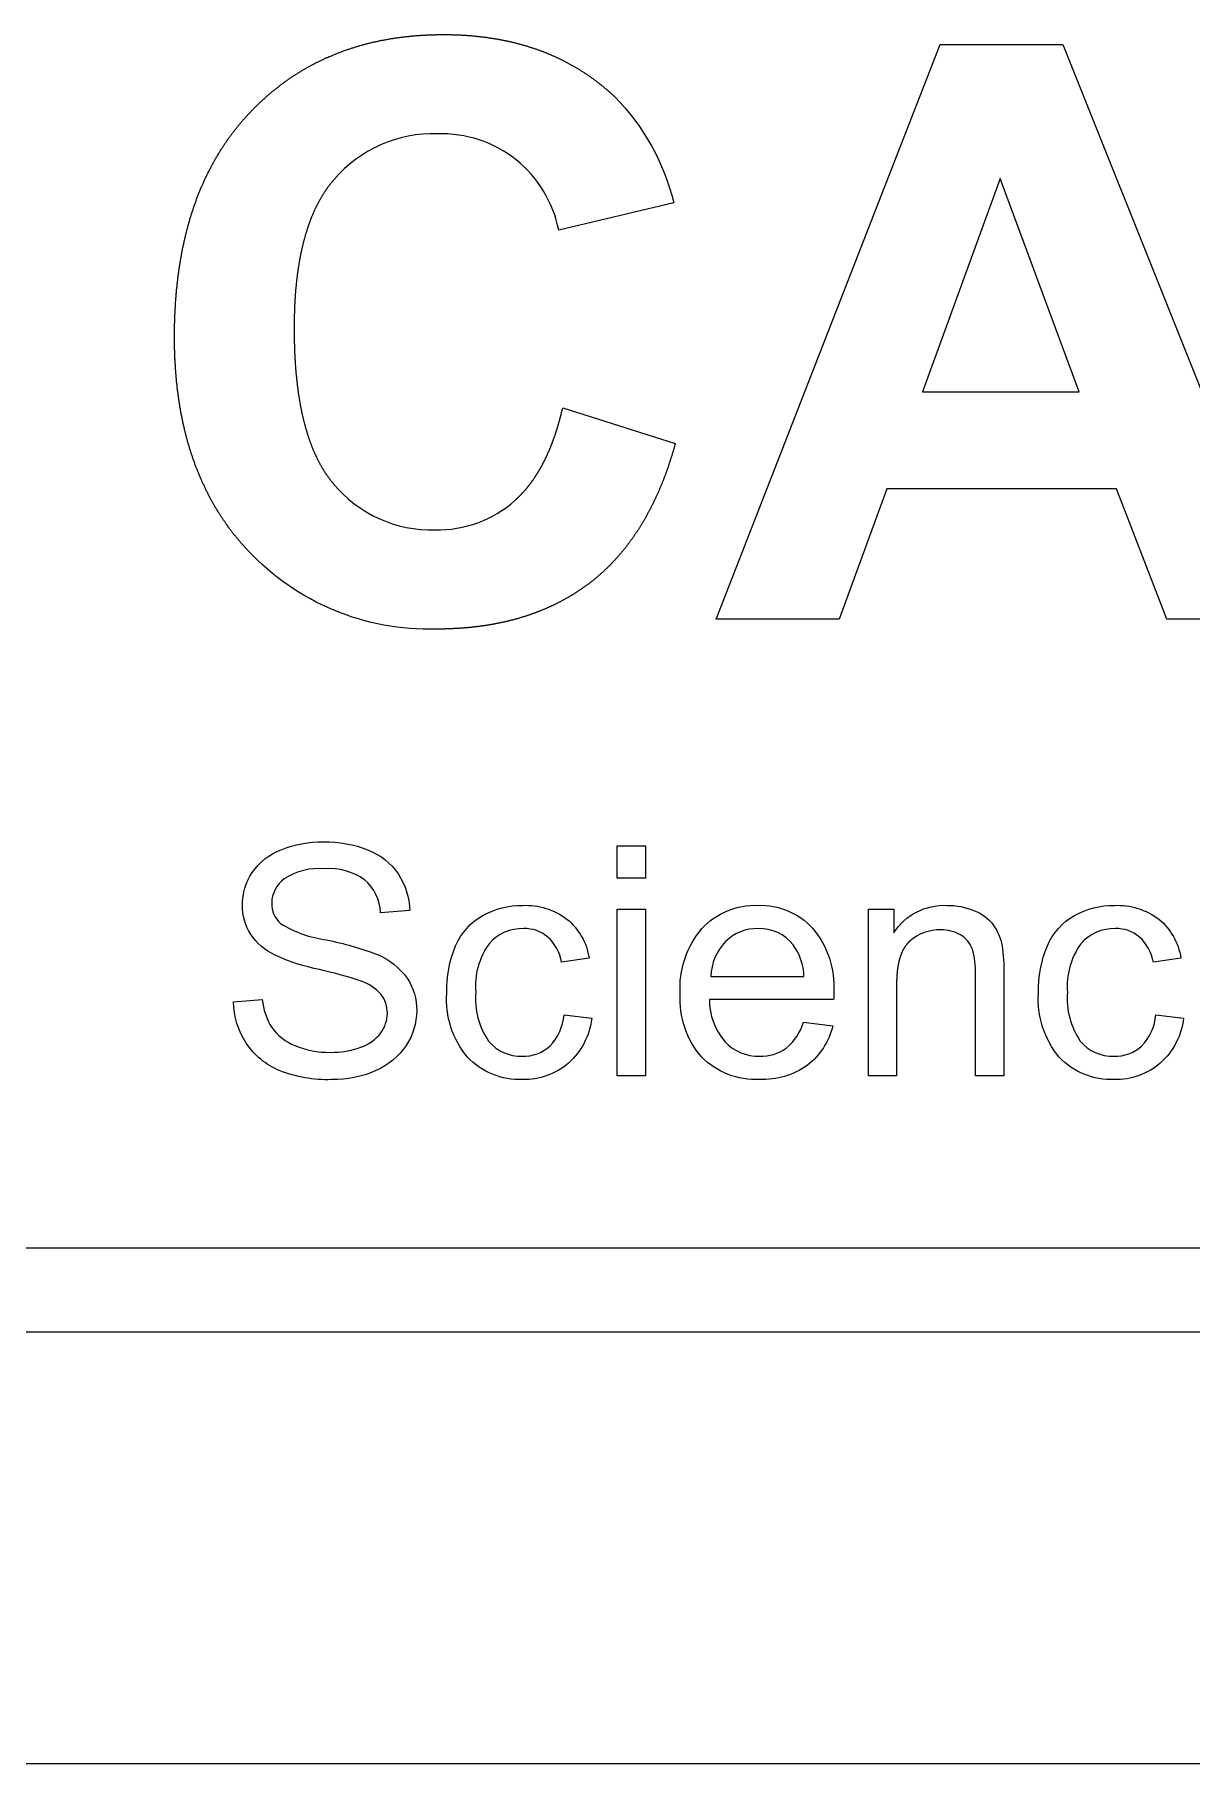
# Model space of a CAD drawing. Header units: millimetres. Extents: x -150 to 150, y -108 to 108.
# Drawn here: x 72.38 to 92.51, y -107.5 to -77.43 of the extents above; entities that cross this region are included whole.
import ezdxf

# ---------------------------------------------------------------- set-up
doc = ezdxf.new("R2010")
doc.units = ezdxf.units.MM
doc.layers.get('0').update_dxf_attribs({"lineweight": 25, "true_color": 0xffffff})

msp = doc.modelspace()

# ---------------------------------------------------------------- linework, layer by layer
for p, q in [((133.536, -98.536), (-133.536, -98.536)), ((135, -100), (-135, -100)), ((-145, -107.5), (145, -107.5))]:
    msp.add_line(p, q)
at = {"flags": 128}
for points in [[(81.569, -83.921), (83.527, -84.542), (83.524, -84.554), (83.52, -84.567), (83.516, -84.58), (83.513, -84.593), (83.509, -84.605), (83.506, -84.618), (83.502, -84.631), (83.498, -84.643), (83.495, -84.656), (83.491, -84.668), (83.487, -84.681), (83.484, -84.693), (83.48, -84.706), (83.476, -84.718), (83.472, -84.731), (83.468, -84.743), (83.465, -84.755), (83.461, -84.768), (83.457, -84.78), (83.453, -84.792), (83.449, -84.805), (83.445, -84.817), (83.441, -84.829), (83.437, -84.841), (83.433, -84.853), (83.429, -84.866), (83.425, -84.878), (83.421, -84.89), (83.417, -84.902), (83.413, -84.914), (83.409, -84.926), (83.405, -84.938), (83.401, -84.95), (83.397, -84.962), (83.393, -84.974), (83.389, -84.985), (83.384, -84.997), (83.38, -85.009), (83.376, -85.021), (83.372, -85.033), (83.368, -85.044), (83.363, -85.056), (83.359, -85.068), (83.355, -85.08), (83.35, -85.091), (83.346, -85.103), (83.342, -85.114), (83.337, -85.126), (83.333, -85.138), (83.328, -85.149), (83.324, -85.161), (83.32, -85.172), (83.315, -85.183), (83.311, -85.195), (83.306, -85.206), (83.302, -85.218), (83.297, -85.229), (83.292, -85.24), (83.288, -85.252), (83.283, -85.263), (83.279, -85.274), (83.274, -85.285), (83.269, -85.296), (83.265, -85.308), (83.26, -85.319), (83.255, -85.33), (83.251, -85.341), (83.246, -85.352), (83.241, -85.363), (83.236, -85.374), (83.231, -85.385), (83.227, -85.396), (83.222, -85.407), (83.217, -85.418), (83.212, -85.429), (83.207, -85.439), (83.202, -85.45), (83.197, -85.461), (83.192, -85.472), (83.187, -85.483), (83.182, -85.493), (83.177, -85.504), (83.172, -85.515), (83.167, -85.525), (83.162, -85.536), (83.157, -85.547), (83.152, -85.557), (83.147, -85.568), (83.142, -85.578), (83.137, -85.589), (83.132, -85.599), (83.126, -85.61), (83.121, -85.62), (83.116, -85.63), (83.111, -85.641), (83.106, -85.651), (83.1, -85.661), (83.095, -85.672), (83.09, -85.682), (83.084, -85.692), (83.079, -85.702), (83.074, -85.713), (83.068, -85.723), (83.063, -85.733), (83.057, -85.743), (83.052, -85.753), (83.046, -85.763), (83.041, -85.773), (83.036, -85.783), (83.03, -85.793), (83.024, -85.803), (83.019, -85.813), (83.013, -85.823), (83.008, -85.833), (83.002, -85.843), (82.997, -85.852), (82.991, -85.862), (82.985, -85.872), (82.98, -85.882), (82.974, -85.891), (82.968, -85.901), (82.962, -85.911), (82.957, -85.92), (82.951, -85.93), (82.945, -85.94), (82.939, -85.949), (82.934, -85.959), (82.928, -85.968), (82.922, -85.978), (82.916, -85.987), (82.91, -85.997), (82.904, -86.006), (82.898, -86.015), (82.892, -86.025), (82.886, -86.034), (82.88, -86.043), (82.874, -86.053), (82.868, -86.062), (82.862, -86.071), (82.856, -86.08), (82.85, -86.089), (82.844, -86.099), (82.838, -86.108), (82.832, -86.117), (82.826, -86.126), (82.819, -86.135), (82.813, -86.144), (82.807, -86.153), (82.801, -86.162), (82.795, -86.171), (82.788, -86.18), (82.782, -86.189), (82.776, -86.198), (82.769, -86.206), (82.763, -86.215), (82.757, -86.224), (82.75, -86.233), (82.744, -86.242), (82.738, -86.25), (82.731, -86.259), (82.725, -86.268), (82.718, -86.276), (82.712, -86.285), (82.705, -86.293), (82.699, -86.302), (82.692, -86.311), (82.686, -86.319), (82.679, -86.328), (82.673, -86.336), (82.666, -86.344), (82.659, -86.353), (82.653, -86.361), (82.646, -86.37), (82.639, -86.378), (82.633, -86.386), (82.626, -86.395), (82.619, -86.403), (82.612, -86.411), (82.606, -86.419), (82.599, -86.427), (82.592, -86.436), (82.585, -86.444), (82.578, -86.452), (82.572, -86.46), (82.565, -86.468), (82.558, -86.476), (82.551, -86.484), (82.544, -86.492), (82.537, -86.5), (82.53, -86.508), (82.523, -86.516), (82.516, -86.523), (82.509, -86.531), (82.502, -86.539), (82.495, -86.547), (82.488, -86.555), (82.481, -86.562), (82.474, -86.57), (82.467, -86.578), (82.459, -86.585), (82.452, -86.593), (82.445, -86.601), (82.438, -86.608), (82.431, -86.616), (82.423, -86.623), (82.416, -86.631), (82.409, -86.638), (82.401, -86.646), (82.394, -86.653), (82.387, -86.661), (82.379, -86.668), (82.372, -86.675), (82.365, -86.683), (82.357, -86.69), (82.35, -86.697), (82.342, -86.705), (82.335, -86.712), (82.328, -86.719), (82.32, -86.726), (82.313, -86.733), (82.305, -86.74), (82.297, -86.748), (82.29, -86.755), (82.282, -86.762), (82.275, -86.769), (82.267, -86.776), (82.259, -86.783), (82.252, -86.79), (82.244, -86.796), (82.236, -86.803), (82.229, -86.81), (82.221, -86.817), (82.213, -86.824), (82.205, -86.831), (82.198, -86.837), (82.19, -86.844), (82.182, -86.851), (82.174, -86.858), (82.166, -86.864), (82.158, -86.871), (82.15, -86.877), (82.143, -86.884), (82.135, -86.891), (82.127, -86.897), (82.119, -86.904), (82.111, -86.91), (82.103, -86.917), (82.095, -86.923), (82.087, -86.929), (82.079, -86.936), (82.071, -86.942), (82.062, -86.948), (82.054, -86.955), (82.046, -86.961), (82.038, -86.967), (82.03, -86.973), (82.022, -86.98), (82.013, -86.986), (82.005, -86.992), (81.997, -86.998), (81.989, -87.004), (81.98, -87.01), (81.972, -87.016), (81.964, -87.022), (81.956, -87.028), (81.947, -87.034), (81.939, -87.04), (81.93, -87.046), (81.922, -87.052), (81.914, -87.058), (81.905, -87.064), (81.897, -87.07), (81.888, -87.076), (81.88, -87.081), (81.871, -87.087), (81.863, -87.093), (81.854, -87.098), (81.846, -87.104), (81.837, -87.11), (81.829, -87.115), (81.82, -87.121), (81.811, -87.127), (81.803, -87.132), (81.794, -87.138), (81.785, -87.143), (81.777, -87.149), (81.768, -87.154), (81.759, -87.16), (81.751, -87.165), (81.742, -87.171), (81.733, -87.176), (81.724, -87.181), (81.715, -87.187), (81.707, -87.192), (81.698, -87.197), (81.689, -87.202), (81.68, -87.208), (81.671, -87.213), (81.662, -87.218), (81.653, -87.223), (81.644, -87.228), (81.635, -87.233), (81.626, -87.238), (81.617, -87.244), (81.608, -87.249), (81.599, -87.254), (81.59, -87.259), (81.581, -87.264), (81.572, -87.268), (81.563, -87.273), (81.554, -87.278), (81.545, -87.283), (81.536, -87.288), (81.526, -87.293), (81.517, -87.298), (81.508, -87.302), (81.499, -87.307), (81.49, -87.312), (81.48, -87.316), (81.471, -87.321), (81.462, -87.326), (81.453, -87.33), (81.443, -87.335), (81.434, -87.34), (81.425, -87.344), (81.415, -87.349), (81.406, -87.353), (81.396, -87.358), (81.387, -87.362), (81.377, -87.366), (81.368, -87.371), (81.359, -87.375), (81.349, -87.38), (81.34, -87.384), (81.33, -87.388), (81.32, -87.393), (81.311, -87.397), (81.301, -87.401), (81.292, -87.405), (81.282, -87.409), (81.272, -87.414), (81.263, -87.418), (81.253, -87.422), (81.243, -87.426), (81.234, -87.43), (81.224, -87.434), (81.214, -87.438), (81.205, -87.442), (81.195, -87.446), (81.185, -87.45), (81.175, -87.454), (81.165, -87.458), (81.156, -87.462), (81.146, -87.465), (81.136, -87.469), (81.126, -87.473), (81.116, -87.477), (81.106, -87.481), (81.096, -87.484), (81.086, -87.488), (81.076, -87.492), (81.066, -87.495), (81.056, -87.499), (81.046, -87.503), (81.036, -87.506), (81.026, -87.51), (81.016, -87.513), (81.006, -87.517), (80.996, -87.52), (80.986, -87.524), (80.976, -87.527), (80.965, -87.53), (80.955, -87.534), (80.945, -87.537), (80.935, -87.541), (80.925, -87.544), (80.914, -87.547), (80.904, -87.55), (80.894, -87.554), (80.883, -87.557), (80.873, -87.56), (80.863, -87.563), (80.852, -87.566), (80.842, -87.569), (80.832, -87.573), (80.821, -87.576), (80.811, -87.579), (80.8, -87.582), (80.79, -87.585), (80.779, -87.588), (80.769, -87.591), (80.758, -87.594), (80.748, -87.596), (80.737, -87.599), (80.727, -87.602), (80.716, -87.605), (80.706, -87.608), (80.695, -87.611), (80.684, -87.613), (80.674, -87.616), (80.663, -87.619), (80.652, -87.621), (80.642, -87.624), (80.631, -87.627), (80.62, -87.629), (80.61, -87.632), (80.599, -87.634), (80.588, -87.637), (80.577, -87.64), (80.566, -87.642), (80.556, -87.644), (80.545, -87.647), (80.534, -87.649), (80.523, -87.652), (80.512, -87.654), (80.501, -87.656), (80.49, -87.659), (80.479, -87.661), (80.468, -87.663), (80.457, -87.666), (80.446, -87.668), (80.435, -87.67), (80.424, -87.672), (80.413, -87.674), (80.402, -87.676), (80.391, -87.678), (80.38, -87.681), (80.369, -87.683), (80.358, -87.685), (80.346, -87.687), (80.335, -87.689), (80.324, -87.691), (80.313, -87.692), (80.302, -87.694), (80.29, -87.696), (80.279, -87.698), (80.268, -87.7), (80.257, -87.702), (80.245, -87.704), (80.234, -87.705), (80.223, -87.707), (80.211, -87.709), (80.2, -87.71), (80.188, -87.712), (80.177, -87.714), (80.166, -87.715), (80.154, -87.717), (80.143, -87.718), (80.131, -87.72), (80.12, -87.722), (80.108, -87.723), (80.097, -87.724), (80.085, -87.726), (80.074, -87.727), (80.062, -87.729), (80.05, -87.73), (80.039, -87.731), (80.027, -87.733), (80.015, -87.734), (80.004, -87.735), (79.992, -87.737), (79.98, -87.738), (79.969, -87.739), (79.957, -87.74), (79.945, -87.741), (79.933, -87.742), (79.922, -87.744), (79.91, -87.745), (79.898, -87.746), (79.886, -87.747), (79.874, -87.748), (79.862, -87.749), (79.85, -87.75), (79.838, -87.751), (79.827, -87.752), (79.815, -87.752), (79.803, -87.753), (79.791, -87.754), (79.779, -87.755), (79.767, -87.756), (79.755, -87.756), (79.743, -87.757), (79.73, -87.758), (79.718, -87.759), (79.706, -87.759), (79.694, -87.76), (79.682, -87.761), (79.67, -87.761), (79.658, -87.762), (79.645, -87.762), (79.633, -87.763), (79.621, -87.763), (79.609, -87.764), (79.597, -87.764), (79.584, -87.765), (79.572, -87.765), (79.56, -87.765), (79.547, -87.766), (79.535, -87.766), (79.523, -87.766), (79.51, -87.767), (79.498, -87.767), (79.485, -87.767), (79.473, -87.767), (79.461, -87.768), (79.448, -87.768), (79.436, -87.768), (79.423, -87.768), (79.411, -87.768), (79.398, -87.768), (79.386, -87.768), (79.373, -87.768, -0.215668), (76.099, -86.407), (76.089, -86.397), (76.079, -86.386), (76.069, -86.375), (76.059, -86.365), (76.049, -86.354), (76.039, -86.343), (76.03, -86.332), (76.02, -86.321), (76.01, -86.31), (76, -86.299), (75.991, -86.289), (75.981, -86.278), (75.972, -86.267), (75.962, -86.255), (75.953, -86.244), (75.943, -86.233), (75.934, -86.222), (75.925, -86.211), (75.915, -86.2), (75.906, -86.189), (75.897, -86.177), (75.888, -86.166), (75.879, -86.155), (75.87, -86.143), (75.86, -86.132), (75.851, -86.121), (75.842, -86.109), (75.834, -86.098), (75.825, -86.086), (75.816, -86.075), (75.807, -86.063), (75.798, -86.051), (75.789, -86.04), (75.781, -86.028), (75.772, -86.017), (75.763, -86.005), (75.755, -85.993), (75.746, -85.981), (75.738, -85.969), (75.729, -85.958), (75.721, -85.946), (75.712, -85.934), (75.704, -85.922), (75.696, -85.91), (75.688, -85.898), (75.679, -85.886), (75.671, -85.874), (75.663, -85.862), (75.655, -85.85), (75.647, -85.838), (75.639, -85.825), (75.631, -85.813), (75.623, -85.801), (75.615, -85.789), (75.607, -85.776), (75.599, -85.764), (75.591, -85.752), (75.583, -85.739), (75.576, -85.727), (75.568, -85.715), (75.56, -85.702), (75.553, -85.69), (75.545, -85.677), (75.538, -85.664), (75.53, -85.652), (75.523, -85.639), (75.515, -85.627), (75.508, -85.614), (75.501, -85.601), (75.493, -85.588), (75.486, -85.576), (75.479, -85.563), (75.472, -85.55), (75.464, -85.537), (75.457, -85.524), (75.45, -85.511), (75.443, -85.498), (75.436, -85.485), (75.429, -85.472), (75.422, -85.459), (75.416, -85.446), (75.409, -85.433), (75.402, -85.42), (75.395, -85.407), (75.389, -85.393), (75.382, -85.38), (75.375, -85.367), (75.369, -85.354), (75.362, -85.34), (75.356, -85.327), (75.349, -85.314), (75.343, -85.3), (75.336, -85.287), (75.33, -85.273), (75.324, -85.26), (75.317, -85.246), (75.311, -85.233), (75.305, -85.219), (75.299, -85.205), (75.293, -85.192), (75.286, -85.178), (75.28, -85.164), (75.274, -85.15), (75.268, -85.137), (75.262, -85.123), (75.257, -85.109), (75.251, -85.095), (75.245, -85.081), (75.239, -85.067), (75.233, -85.053), (75.228, -85.039), (75.222, -85.025), (75.216, -85.011), (75.211, -84.997), (75.205, -84.983), (75.2, -84.969), (75.194, -84.955), (75.189, -84.94), (75.184, -84.926), (75.178, -84.912), (75.173, -84.898), (75.168, -84.883), (75.162, -84.869), (75.157, -84.855), (75.152, -84.84), (75.147, -84.826), (75.142, -84.811), (75.137, -84.797), (75.132, -84.782), (75.127, -84.767), (75.122, -84.753), (75.117, -84.738), (75.112, -84.724), (75.108, -84.709), (75.103, -84.694), (75.098, -84.679), (75.093, -84.665), (75.089, -84.65), (75.084, -84.635), (75.08, -84.62), (75.075, -84.605), (75.071, -84.59), (75.066, -84.575), (75.062, -84.56), (75.057, -84.545), (75.053, -84.53), (75.049, -84.515), (75.045, -84.5), (75.04, -84.485), (75.036, -84.469), (75.032, -84.454), (75.028, -84.439), (75.024, -84.424), (75.02, -84.408), (75.016, -84.393), (75.012, -84.378), (75.008, -84.362), (75.004, -84.347), (75, -84.331), (74.997, -84.316), (74.993, -84.3), (74.989, -84.285), (74.986, -84.269), (74.982, -84.254), (74.978, -84.238), (74.975, -84.222), (74.971, -84.207), (74.968, -84.191), (74.964, -84.175), (74.961, -84.159), (74.958, -84.143), (74.954, -84.128), (74.951, -84.112), (74.948, -84.096), (74.945, -84.08), (74.942, -84.064), (74.938, -84.048), (74.935, -84.032), (74.932, -84.016), (74.929, -84), (74.926, -83.983), (74.923, -83.967), (74.921, -83.951), (74.918, -83.935), (74.915, -83.919), (74.912, -83.902), (74.909, -83.886), (74.907, -83.87), (74.904, -83.853), (74.902, -83.837), (74.899, -83.82), (74.896, -83.804), (74.894, -83.787), (74.892, -83.771), (74.889, -83.754), (74.887, -83.738), (74.884, -83.721), (74.882, -83.704), (74.88, -83.688), (74.878, -83.671), (74.876, -83.654), (74.873, -83.638), (74.871, -83.621), (74.869, -83.604), (74.867, -83.587), (74.865, -83.57), (74.863, -83.553), (74.861, -83.536), (74.86, -83.519), (74.858, -83.502), (74.856, -83.485), (74.854, -83.468), (74.853, -83.451), (74.851, -83.434), (74.849, -83.417), (74.848, -83.399), (74.846, -83.382), (74.845, -83.365), (74.843, -83.348), (74.842, -83.33), (74.84, -83.313), (74.839, -83.296), (74.838, -83.278), (74.836, -83.261), (74.835, -83.243), (74.834, -83.226), (74.833, -83.208), (74.832, -83.191), (74.831, -83.173), (74.83, -83.155), (74.829, -83.138), (74.828, -83.12), (74.827, -83.102), (74.826, -83.085), (74.825, -83.067), (74.824, -83.049), (74.823, -83.031), (74.823, -83.013), (74.822, -82.995), (74.821, -82.977), (74.821, -82.959), (74.82, -82.941), (74.82, -82.923), (74.819, -82.905), (74.819, -82.887), (74.818, -82.869), (74.818, -82.851), (74.818, -82.833), (74.817, -82.815), (74.817, -82.796), (74.817, -82.778), (74.817, -82.76), (74.816, -82.741), (74.816, -82.723), (74.816, -82.705), (74.816, -82.686), (74.816, -82.667), (74.816, -82.647), (74.816, -82.628), (74.817, -82.609), (74.817, -82.589), (74.817, -82.57), (74.817, -82.551), (74.818, -82.531), (74.818, -82.512), (74.818, -82.493), (74.819, -82.474), (74.819, -82.455), (74.82, -82.436), (74.82, -82.417), (74.821, -82.398), (74.821, -82.379), (74.822, -82.36), (74.823, -82.341), (74.823, -82.322), (74.824, -82.303), (74.825, -82.284), (74.826, -82.265), (74.827, -82.247), (74.828, -82.228), (74.829, -82.209), (74.83, -82.191), (74.831, -82.172), (74.832, -82.154), (74.833, -82.135), (74.834, -82.116), (74.835, -82.098), (74.836, -82.08), (74.838, -82.061), (74.839, -82.043), (74.84, -82.024), (74.842, -82.006), (74.843, -81.988), (74.845, -81.97), (74.846, -81.951), (74.848, -81.933), (74.849, -81.915), (74.851, -81.897), (74.853, -81.879), (74.854, -81.861), (74.856, -81.843), (74.858, -81.825), (74.86, -81.807), (74.862, -81.789), (74.864, -81.771), (74.866, -81.754), (74.867, -81.736), (74.87, -81.718), (74.872, -81.7), (74.874, -81.683), (74.876, -81.665), (74.878, -81.647), (74.88, -81.63), (74.882, -81.612), (74.885, -81.595), (74.887, -81.577), (74.89, -81.56), (74.892, -81.542), (74.894, -81.525), (74.897, -81.508), (74.899, -81.49), (74.902, -81.473), (74.905, -81.456), (74.907, -81.439), (74.91, -81.421), (74.913, -81.404), (74.915, -81.387), (74.918, -81.37), (74.921, -81.353), (74.924, -81.336), (74.927, -81.319), (74.93, -81.302), (74.933, -81.285), (74.936, -81.268), (74.939, -81.252), (74.942, -81.235), (74.945, -81.218), (74.949, -81.201), (74.952, -81.185), (74.955, -81.168), (74.958, -81.151), (74.962, -81.135), (74.965, -81.118), (74.969, -81.102), (74.972, -81.085), (74.976, -81.069), (74.979, -81.052), (74.983, -81.036), (74.986, -81.02), (74.99, -81.003), (74.994, -80.987), (74.998, -80.971), (75.001, -80.954), (75.005, -80.938), (75.009, -80.922), (75.013, -80.906), (75.017, -80.89), (75.021, -80.874), (75.025, -80.858), (75.029, -80.842), (75.033, -80.826), (75.037, -80.81), (75.042, -80.794), (75.046, -80.778), (75.05, -80.762), (75.054, -80.747), (75.059, -80.731), (75.063, -80.715), (75.068, -80.7), (75.072, -80.684), (75.076, -80.668), (75.081, -80.653), (75.086, -80.637), (75.09, -80.622), (75.095, -80.606), (75.1, -80.591), (75.104, -80.575), (75.109, -80.56), (75.114, -80.545), (75.119, -80.529), (75.124, -80.514), (75.129, -80.499), (75.134, -80.484), (75.139, -80.469), (75.144, -80.453), (75.149, -80.438), (75.154, -80.423), (75.159, -80.408), (75.164, -80.393), (75.17, -80.378), (75.175, -80.363), (75.18, -80.348), (75.186, -80.334), (75.191, -80.319), (75.196, -80.304), (75.202, -80.289), (75.207, -80.274), (75.213, -80.26), (75.219, -80.245), (75.224, -80.231), (75.23, -80.216), (75.236, -80.201), (75.241, -80.187), (75.247, -80.172), (75.253, -80.158), (75.259, -80.144), (75.265, -80.129), (75.271, -80.115), (75.277, -80.1), (75.283, -80.086), (75.289, -80.072), (75.295, -80.058), (75.301, -80.044), (75.307, -80.029), (75.314, -80.015), (75.32, -80.001), (75.326, -79.987), (75.333, -79.973), (75.339, -79.959), (75.345, -79.945), (75.352, -79.931), (75.358, -79.917), (75.365, -79.904), (75.372, -79.89), (75.378, -79.876), (75.385, -79.862), (75.392, -79.849), (75.398, -79.835), (75.405, -79.821), (75.412, -79.808), (75.419, -79.794), (75.426, -79.781), (75.433, -79.767), (75.44, -79.754), (75.447, -79.74), (75.454, -79.727), (75.461, -79.713), (75.468, -79.7), (75.475, -79.687), (75.482, -79.674), (75.49, -79.66), (75.497, -79.647), (75.504, -79.634), (75.512, -79.621), (75.519, -79.608), (75.526, -79.595), (75.534, -79.582), (75.542, -79.569), (75.549, -79.556), (75.557, -79.543), (75.564, -79.53), (75.572, -79.517), (75.58, -79.504), (75.588, -79.492), (75.595, -79.479), (75.603, -79.466), (75.611, -79.453), (75.619, -79.441), (75.627, -79.428), (75.635, -79.416), (75.643, -79.403), (75.651, -79.391), (75.659, -79.378), (75.667, -79.366), (75.676, -79.353), (75.684, -79.341), (75.692, -79.328), (75.7, -79.316), (75.709, -79.304), (75.717, -79.292), (75.726, -79.279), (75.734, -79.267), (75.743, -79.255), (75.751, -79.243), (75.76, -79.231), (75.768, -79.219), (75.777, -79.207), (75.786, -79.195), (75.795, -79.183), (75.803, -79.171), (75.812, -79.159), (75.821, -79.147), (75.83, -79.136), (75.839, -79.124), (75.848, -79.112), (75.857, -79.1), (75.866, -79.089), (75.875, -79.077), (75.884, -79.066), (75.893, -79.054), (75.903, -79.043), (75.912, -79.031), (75.921, -79.02), (75.931, -79.008), (75.94, -78.997), (75.949, -78.985), (75.959, -78.974), (75.968, -78.963), (75.978, -78.952), (75.988, -78.94), (75.997, -78.929), (76.007, -78.918), (76.016, -78.907), (76.026, -78.896), (76.036, -78.885), (76.046, -78.874), (76.056, -78.863), (76.066, -78.852), (76.076, -78.841), (76.085, -78.83), (76.095, -78.819), (76.106, -78.808), (76.116, -78.798), (76.126, -78.787), (76.136, -78.776), (76.146, -78.766), (76.156, -78.755), (76.166, -78.744), (76.177, -78.734), (76.187, -78.723), (76.197, -78.713), (76.208, -78.703), (76.218, -78.692), (76.228, -78.682), (76.239, -78.672), (76.249, -78.661), (76.259, -78.651), (76.27, -78.641), (76.28, -78.631), (76.291, -78.621), (76.301, -78.611), (76.312, -78.601), (76.323, -78.591), (76.333, -78.581), (76.344, -78.571), (76.354, -78.562), (76.365, -78.552), (76.376, -78.542), (76.387, -78.532), (76.397, -78.523), (76.408, -78.513), (76.419, -78.504), (76.43, -78.494), (76.441, -78.485), (76.451, -78.475), (76.462, -78.466), (76.473, -78.457), (76.484, -78.447), (76.495, -78.438), (76.506, -78.429), (76.517, -78.42), (76.528, -78.41), (76.539, -78.401), (76.55, -78.392), (76.562, -78.383), (76.573, -78.374), (76.584, -78.365), (76.595, -78.357), (76.606, -78.348), (76.618, -78.339), (76.629, -78.33), (76.64, -78.322), (76.651, -78.313), (76.663, -78.304), (76.674, -78.296), (76.686, -78.287), (76.697, -78.279), (76.708, -78.27), (76.72, -78.262), (76.731, -78.253), (76.743, -78.245), (76.754, -78.237), (76.766, -78.229), (76.778, -78.22), (76.789, -78.212), (76.801, -78.204), (76.813, -78.196), (76.824, -78.188), (76.836, -78.18), (76.848, -78.172), (76.859, -78.164), (76.871, -78.156), (76.883, -78.148), (76.895, -78.141), (76.907, -78.133), (76.919, -78.125), (76.931, -78.118), (76.943, -78.11), (76.955, -78.102), (76.967, -78.095), (76.979, -78.087), (76.991, -78.08), (77.003, -78.073), (77.015, -78.065), (77.027, -78.058), (77.039, -78.051), (77.051, -78.043), (77.063, -78.036), (77.076, -78.029), (77.088, -78.022), (77.1, -78.015), (77.112, -78.008), (77.125, -78.001), (77.137, -77.994), (77.149, -77.987), (77.162, -77.98), (77.174, -77.973), (77.187, -77.967), (77.199, -77.96), (77.212, -77.953), (77.224, -77.947), (77.237, -77.94), (77.249, -77.933), (77.262, -77.927), (77.274, -77.92), (77.287, -77.914), (77.3, -77.908), (77.312, -77.901), (77.325, -77.895), (77.338, -77.889), (77.351, -77.883), (77.363, -77.876), (77.376, -77.87), (77.389, -77.864), (77.402, -77.858), (77.415, -77.852), (77.428, -77.846), (77.441, -77.84), (77.454, -77.834), (77.467, -77.828), (77.48, -77.823), (77.493, -77.817), (77.506, -77.811), (77.519, -77.806), (77.532, -77.8), (77.545, -77.794), (77.558, -77.789), (77.571, -77.783), (77.584, -77.778), (77.598, -77.772), (77.611, -77.767), (77.624, -77.762), (77.638, -77.756), (77.651, -77.751), (77.664, -77.746), (77.678, -77.741), (77.691, -77.736), (77.704, -77.731), (77.718, -77.726), (77.731, -77.721), (77.745, -77.716), (77.758, -77.711), (77.772, -77.706), (77.786, -77.701), (77.799, -77.696), (77.813, -77.691), (77.826, -77.687), (77.84, -77.682), (77.854, -77.678), (77.868, -77.673), (77.881, -77.668), (77.895, -77.664), (77.909, -77.659), (77.923, -77.655), (77.937, -77.651), (77.95, -77.646), (77.964, -77.642), (77.978, -77.638), (77.992, -77.634), (78.006, -77.63), (78.02, -77.625), (78.034, -77.621), (78.048, -77.617), (78.062, -77.613), (78.076, -77.609), (78.09, -77.605), (78.105, -77.602), (78.119, -77.598), (78.133, -77.594), (78.147, -77.59), (78.161, -77.587), (78.176, -77.583), (78.19, -77.579), (78.204, -77.576), (78.219, -77.572), (78.233, -77.569), (78.247, -77.565), (78.262, -77.562), (78.276, -77.559), (78.291, -77.555), (78.305, -77.552), (78.32, -77.549), (78.334, -77.546), (78.349, -77.543), (78.364, -77.539), (78.378, -77.536), (78.393, -77.533), (78.407, -77.53), (78.422, -77.527), (78.437, -77.525), (78.452, -77.522), (78.466, -77.519), (78.481, -77.516), (78.496, -77.513), (78.511, -77.511), (78.526, -77.508), (78.541, -77.506), (78.555, -77.503), (78.57, -77.5), (78.585, -77.498), (78.6, -77.496), (78.615, -77.493), (78.63, -77.491), (78.646, -77.489), (78.661, -77.486), (78.676, -77.484), (78.691, -77.482), (78.706, -77.48), (78.721, -77.478), (78.736, -77.476), (78.752, -77.474), (78.767, -77.472), (78.782, -77.47), (78.797, -77.468), (78.813, -77.466), (78.828, -77.464), (78.844, -77.463), (78.859, -77.461), (78.874, -77.459), (78.89, -77.458), (78.905, -77.456), (78.921, -77.454), (78.936, -77.453), (78.952, -77.451), (78.968, -77.45), (78.983, -77.449), (78.999, -77.447), (79.014, -77.446), (79.03, -77.445), (79.046, -77.444), (79.062, -77.442), (79.077, -77.441), (79.093, -77.44), (79.109, -77.439), (79.125, -77.438), (79.141, -77.437), (79.156, -77.436), (79.172, -77.436), (79.188, -77.435), (79.204, -77.434), (79.22, -77.433), (79.236, -77.432), (79.252, -77.432), (79.268, -77.431), (79.284, -77.431), (79.301, -77.43), (79.317, -77.43), (79.333, -77.429), (79.349, -77.429), (79.365, -77.428), (79.381, -77.428), (79.398, -77.428), (79.414, -77.428), (79.43, -77.427), (79.447, -77.427), (79.463, -77.427), (79.479, -77.427), (79.496, -77.427), (79.51, -77.427), (79.524, -77.427), (79.539, -77.427), (79.553, -77.427), (79.567, -77.427), (79.581, -77.428), (79.596, -77.428), (79.61, -77.428), (79.624, -77.428), (79.638, -77.429), (79.652, -77.429), (79.666, -77.429), (79.68, -77.43), (79.694, -77.43), (79.708, -77.431), (79.722, -77.431), (79.736, -77.432), (79.75, -77.432), (79.764, -77.433), (79.778, -77.434), (79.792, -77.434), (79.806, -77.435), (79.82, -77.436), (79.834, -77.437), (79.848, -77.437), (79.861, -77.438), (79.875, -77.439), (79.889, -77.44), (79.903, -77.441), (79.916, -77.442), (79.93, -77.443), (79.944, -77.444), (79.957, -77.445), (79.971, -77.446), (79.985, -77.447), (79.998, -77.449), (80.012, -77.45), (80.025, -77.451), (80.039, -77.452), (80.052, -77.454), (80.066, -77.455), (80.079, -77.456), (80.093, -77.458), (80.106, -77.459), (80.12, -77.461), (80.133, -77.462), (80.146, -77.464), (80.16, -77.465), (80.173, -77.467), (80.186, -77.468), (80.199, -77.47), (80.213, -77.472), (80.226, -77.474), (80.239, -77.475), (80.252, -77.477), (80.266, -77.479), (80.279, -77.481), (80.292, -77.483), (80.305, -77.485), (80.318, -77.487), (80.331, -77.489), (80.344, -77.491), (80.357, -77.493), (80.37, -77.495), (80.383, -77.497), (80.396, -77.499), (80.409, -77.501), (80.422, -77.504), (80.435, -77.506), (80.448, -77.508), (80.461, -77.511), (80.473, -77.513), (80.486, -77.515), (80.499, -77.518), (80.512, -77.52), (80.524, -77.523), (80.537, -77.525), (80.55, -77.528), (80.563, -77.53), (80.575, -77.533), (80.588, -77.536), (80.601, -77.538), (80.613, -77.541), (80.626, -77.544), (80.638, -77.547), (80.651, -77.549), (80.663, -77.552), (80.676, -77.555), (80.688, -77.558), (80.701, -77.561), (80.713, -77.564), (80.726, -77.567), (80.738, -77.57), (80.75, -77.573), (80.763, -77.576), (80.775, -77.58), (80.787, -77.583), (80.8, -77.586), (80.812, -77.589), (80.824, -77.593), (80.836, -77.596), (80.849, -77.599), (80.861, -77.603), (80.873, -77.606), (80.885, -77.61), (80.897, -77.613), (80.909, -77.617), (80.921, -77.62), (80.933, -77.624), (80.945, -77.627), (80.957, -77.631), (80.969, -77.635), (80.981, -77.638), (80.993, -77.642), (81.005, -77.646), (81.017, -77.65), (81.029, -77.654), (81.041, -77.658), (81.053, -77.661), (81.065, -77.665), (81.076, -77.669), (81.088, -77.673), (81.1, -77.677), (81.112, -77.682), (81.123, -77.686), (81.135, -77.69), (81.147, -77.694), (81.158, -77.698), (81.17, -77.702), (81.182, -77.707), (81.193, -77.711), (81.205, -77.715), (81.216, -77.72), (81.228, -77.724), (81.239, -77.729), (81.251, -77.733), (81.262, -77.738), (81.274, -77.742), (81.285, -77.747), (81.297, -77.751), (81.308, -77.756), (81.319, -77.761), (81.331, -77.766), (81.342, -77.77), (81.353, -77.775), (81.365, -77.78), (81.376, -77.785), (81.387, -77.79), (81.398, -77.794), (81.409, -77.799), (81.421, -77.804), (81.432, -77.809), (81.443, -77.814), (81.454, -77.82), (81.465, -77.825), (81.476, -77.83), (81.487, -77.835), (81.498, -77.84), (81.509, -77.845), (81.52, -77.851), (81.531, -77.856), (81.542, -77.861), (81.553, -77.867), (81.564, -77.872), (81.575, -77.878), (81.586, -77.883), (81.597, -77.889), (81.607, -77.894), (81.618, -77.9), (81.629, -77.905), (81.64, -77.911), (81.65, -77.917), (81.661, -77.922), (81.672, -77.928), (81.682, -77.934), (81.693, -77.94), (81.704, -77.946), (81.714, -77.951), (81.725, -77.957), (81.735, -77.963), (81.746, -77.969), (81.757, -77.975), (81.767, -77.981), (81.778, -77.987), (81.788, -77.993), (81.798, -78), (81.809, -78.006), (81.819, -78.012), (81.83, -78.018), (81.84, -78.025), (81.85, -78.031), (81.861, -78.037), (81.871, -78.044), (81.881, -78.05), (81.891, -78.056), (81.902, -78.063), (81.912, -78.069), (81.922, -78.076), (81.932, -78.082), (81.942, -78.089), (81.952, -78.096), (81.963, -78.102), (81.973, -78.109), (81.983, -78.116), (81.993, -78.123), (82.003, -78.129), (82.013, -78.136), (82.023, -78.143), (82.033, -78.15), (82.043, -78.157), (82.052, -78.164), (82.062, -78.171), (82.072, -78.178), (82.082, -78.185), (82.092, -78.192), (82.102, -78.199), (82.111, -78.206), (82.121, -78.214), (82.131, -78.221), (82.141, -78.228), (82.15, -78.235), (82.16, -78.243), (82.17, -78.25), (82.179, -78.257), (82.189, -78.265), (82.199, -78.272), (82.208, -78.28), (82.218, -78.287), (82.227, -78.295), (82.237, -78.303), (82.246, -78.31), (82.256, -78.318), (82.265, -78.326), (82.275, -78.333), (82.284, -78.341), (82.293, -78.349), (82.303, -78.357), (82.312, -78.365), (82.321, -78.372), (82.331, -78.38), (82.34, -78.388), (82.349, -78.396), (82.358, -78.404), (82.368, -78.412), (82.377, -78.42), (82.386, -78.429), (82.395, -78.437), (82.404, -78.445), (82.413, -78.453), (82.423, -78.461), (82.432, -78.47), (82.441, -78.478), (82.45, -78.486), (82.459, -78.495), (82.468, -78.503), (82.477, -78.512, -0.136006), (83.5, -80.353), (81.501, -80.831, 0.174205), (80.761, -79.603, 0.174953), (79.393, -79.153, 0.228039), (77.589, -79.951), (77.584, -79.957), (77.578, -79.963), (77.573, -79.97), (77.568, -79.976), (77.562, -79.983), (77.557, -79.989), (77.552, -79.995), (77.547, -80.002), (77.541, -80.008), (77.536, -80.015), (77.531, -80.021), (77.526, -80.028), (77.521, -80.035), (77.516, -80.041), (77.51, -80.048), (77.505, -80.055), (77.5, -80.061), (77.495, -80.068), (77.49, -80.075), (77.485, -80.082), (77.48, -80.089), (77.475, -80.095), (77.47, -80.102), (77.465, -80.109), (77.461, -80.116), (77.456, -80.123), (77.451, -80.13), (77.446, -80.137), (77.441, -80.144), (77.436, -80.152), (77.432, -80.159), (77.427, -80.166), (77.422, -80.173), (77.417, -80.18), (77.413, -80.188), (77.408, -80.195), (77.404, -80.202), (77.399, -80.21), (77.394, -80.217), (77.39, -80.225), (77.385, -80.232), (77.381, -80.239), (77.376, -80.247), (77.372, -80.255), (77.367, -80.262), (77.363, -80.27), (77.358, -80.277), (77.354, -80.285), (77.349, -80.293), (77.345, -80.3), (77.341, -80.308), (77.336, -80.316), (77.332, -80.324), (77.328, -80.332), (77.324, -80.34), (77.319, -80.347), (77.315, -80.355), (77.311, -80.363), (77.307, -80.371), (77.303, -80.379), (77.299, -80.387), (77.294, -80.396), (77.29, -80.404), (77.286, -80.412), (77.282, -80.42), (77.278, -80.428), (77.274, -80.436), (77.27, -80.445), (77.266, -80.453), (77.262, -80.461), (77.258, -80.47), (77.254, -80.478), (77.251, -80.487), (77.247, -80.495), (77.243, -80.503), (77.239, -80.512), (77.235, -80.521), (77.232, -80.529), (77.228, -80.538), (77.224, -80.546), (77.22, -80.555), (77.217, -80.564), (77.213, -80.572), (77.209, -80.581), (77.206, -80.59), (77.202, -80.599), (77.199, -80.608), (77.195, -80.617), (77.191, -80.625), (77.188, -80.634), (77.184, -80.643), (77.181, -80.652), (77.178, -80.661), (77.174, -80.67), (77.171, -80.679), (77.167, -80.689), (77.164, -80.698), (77.161, -80.707), (77.157, -80.716), (77.154, -80.725), (77.151, -80.735), (77.147, -80.744), (77.144, -80.753), (77.141, -80.763), (77.138, -80.772), (77.135, -80.781), (77.131, -80.791), (77.128, -80.8), (77.125, -80.81), (77.122, -80.819), (77.119, -80.829), (77.116, -80.839), (77.113, -80.848), (77.11, -80.858), (77.107, -80.868), (77.104, -80.877), (77.101, -80.887), (77.098, -80.897), (77.095, -80.907), (77.092, -80.916), (77.089, -80.926), (77.087, -80.936), (77.084, -80.946), (77.081, -80.956), (77.078, -80.966), (77.075, -80.976), (77.073, -80.986), (77.07, -80.996), (77.067, -81.006), (77.065, -81.017), (77.062, -81.027), (77.059, -81.037), (77.057, -81.047), (77.054, -81.057), (77.051, -81.068), (77.049, -81.078), (77.046, -81.088), (77.044, -81.099), (77.041, -81.109), (77.039, -81.12), (77.037, -81.13), (77.034, -81.141), (77.032, -81.151), (77.029, -81.162), (77.027, -81.172), (77.025, -81.183), (77.022, -81.194), (77.02, -81.204), (77.018, -81.215), (77.016, -81.226), (77.013, -81.237), (77.011, -81.247), (77.009, -81.258), (77.007, -81.269), (77.005, -81.28), (77.002, -81.291), (77, -81.302), (76.998, -81.313), (76.996, -81.324), (76.994, -81.335), (76.992, -81.346), (76.99, -81.357), (76.988, -81.368), (76.986, -81.379), (76.984, -81.391), (76.982, -81.402), (76.98, -81.413), (76.979, -81.424), (76.977, -81.436), (76.975, -81.447), (76.973, -81.458), (76.971, -81.47), (76.97, -81.481), (76.968, -81.493), (76.966, -81.504), (76.964, -81.516), (76.963, -81.527), (76.961, -81.539), (76.959, -81.551), (76.958, -81.562), (76.956, -81.574), (76.955, -81.586), (76.953, -81.597), (76.952, -81.609), (76.95, -81.621), (76.949, -81.633), (76.947, -81.645), (76.946, -81.657), (76.944, -81.668), (76.943, -81.68), (76.941, -81.692), (76.94, -81.704), (76.939, -81.716), (76.937, -81.729), (76.936, -81.741), (76.935, -81.753), (76.934, -81.765), (76.932, -81.777), (76.931, -81.789), (76.93, -81.802), (76.929, -81.814), (76.928, -81.826), (76.926, -81.839), (76.925, -81.851), (76.924, -81.863), (76.923, -81.876), (76.922, -81.888), (76.921, -81.901), (76.92, -81.913), (76.919, -81.926), (76.918, -81.938), (76.917, -81.951), (76.916, -81.964), (76.915, -81.976), (76.915, -81.989), (76.914, -82.002), (76.913, -82.015), (76.912, -82.027), (76.911, -82.04), (76.911, -82.053), (76.91, -82.066), (76.909, -82.079), (76.908, -82.092), (76.908, -82.105), (76.907, -82.118), (76.906, -82.131), (76.906, -82.144), (76.905, -82.157), (76.905, -82.17), (76.904, -82.183), (76.903, -82.197), (76.903, -82.21), (76.902, -82.223), (76.902, -82.236), (76.901, -82.25), (76.901, -82.263), (76.901, -82.276), (76.9, -82.29), (76.9, -82.303), (76.9, -82.317), (76.899, -82.33), (76.899, -82.344), (76.899, -82.357), (76.898, -82.371), (76.898, -82.384), (76.898, -82.398), (76.898, -82.412), (76.897, -82.425), (76.897, -82.439), (76.897, -82.453), (76.897, -82.467), (76.897, -82.481), (76.897, -82.494), (76.897, -82.508), (76.897, -82.522), (76.897, -82.536), (76.897, -82.551), (76.897, -82.566), (76.897, -82.581), (76.897, -82.595), (76.897, -82.61), (76.897, -82.625), (76.897, -82.639), (76.897, -82.654), (76.898, -82.668), (76.898, -82.683), (76.898, -82.697), (76.898, -82.712), (76.899, -82.726), (76.899, -82.74), (76.899, -82.755), (76.899, -82.769), (76.9, -82.783), (76.9, -82.797), (76.901, -82.812), (76.901, -82.826), (76.901, -82.84), (76.902, -82.854), (76.902, -82.868), (76.903, -82.882), (76.903, -82.896), (76.904, -82.91), (76.904, -82.924), (76.905, -82.938), (76.906, -82.952), (76.906, -82.966), (76.907, -82.979), (76.907, -82.993), (76.908, -83.007), (76.909, -83.021), (76.91, -83.034), (76.91, -83.048), (76.911, -83.062), (76.912, -83.075), (76.913, -83.089), (76.913, -83.102), (76.914, -83.116), (76.915, -83.129), (76.916, -83.142), (76.917, -83.156), (76.918, -83.169), (76.919, -83.182), (76.92, -83.196), (76.921, -83.209), (76.922, -83.222), (76.923, -83.235), (76.924, -83.248), (76.925, -83.262), (76.926, -83.275), (76.927, -83.288), (76.928, -83.301), (76.929, -83.314), (76.931, -83.327), (76.932, -83.339), (76.933, -83.352), (76.934, -83.365), (76.936, -83.378), (76.937, -83.391), (76.938, -83.403), (76.939, -83.416), (76.941, -83.429), (76.942, -83.441), (76.944, -83.454), (76.945, -83.467), (76.946, -83.479), (76.948, -83.492), (76.949, -83.504), (76.951, -83.517), (76.952, -83.529), (76.954, -83.541), (76.955, -83.554), (76.957, -83.566), (76.959, -83.578), (76.96, -83.59), (76.962, -83.603), (76.963, -83.615), (76.965, -83.627), (76.967, -83.639), (76.969, -83.651), (76.97, -83.663), (76.972, -83.675), (76.974, -83.687), (76.976, -83.699), (76.977, -83.711), (76.979, -83.723), (76.981, -83.735), (76.983, -83.746), (76.985, -83.758), (76.987, -83.77), (76.989, -83.782), (76.991, -83.793), (76.993, -83.805), (76.995, -83.817), (76.997, -83.828), (76.999, -83.84), (77.001, -83.851), (77.003, -83.863), (77.005, -83.874), (77.007, -83.885), (77.009, -83.897), (77.012, -83.908), (77.014, -83.919), (77.016, -83.931), (77.018, -83.942), (77.02, -83.953), (77.023, -83.964), (77.025, -83.975), (77.027, -83.987), (77.03, -83.998), (77.032, -84.009), (77.034, -84.02), (77.037, -84.031), (77.039, -84.042), (77.042, -84.053), (77.044, -84.063), (77.047, -84.074), (77.049, -84.085), (77.052, -84.096), (77.054, -84.107), (77.057, -84.117), (77.059, -84.128), (77.062, -84.139), (77.065, -84.149), (77.067, -84.16), (77.07, -84.17), (77.073, -84.181), (77.075, -84.191), (77.078, -84.202), (77.081, -84.212), (77.084, -84.222), (77.087, -84.233), (77.089, -84.243), (77.092, -84.253), (77.095, -84.264), (77.098, -84.274), (77.101, -84.284), (77.104, -84.294), (77.107, -84.304), (77.11, -84.314), (77.113, -84.324), (77.116, -84.334), (77.119, -84.344), (77.122, -84.354), (77.125, -84.364), (77.128, -84.374), (77.131, -84.384), (77.134, -84.394), (77.137, -84.403), (77.14, -84.413), (77.144, -84.423), (77.147, -84.432), (77.15, -84.442), (77.153, -84.452), (77.157, -84.461), (77.16, -84.471), (77.163, -84.48), (77.167, -84.49), (77.17, -84.499), (77.173, -84.509), (77.177, -84.518), (77.18, -84.527), (77.184, -84.537), (77.187, -84.546), (77.191, -84.555), (77.194, -84.564), (77.198, -84.573), (77.201, -84.583), (77.205, -84.592), (77.208, -84.601), (77.212, -84.61), (77.216, -84.619), (77.219, -84.628), (77.223, -84.637), (77.227, -84.646), (77.23, -84.655), (77.234, -84.663), (77.238, -84.672), (77.242, -84.681), (77.245, -84.69), (77.249, -84.698), (77.253, -84.707), (77.257, -84.716), (77.261, -84.724), (77.265, -84.733), (77.269, -84.741), (77.273, -84.75), (77.277, -84.758), (77.281, -84.767), (77.285, -84.775), (77.289, -84.784), (77.293, -84.792), (77.297, -84.8), (77.301, -84.808), (77.305, -84.817), (77.309, -84.825), (77.313, -84.833), (77.317, -84.841), (77.322, -84.849), (77.326, -84.857), (77.33, -84.865), (77.334, -84.873), (77.339, -84.881), (77.343, -84.889), (77.347, -84.897), (77.351, -84.905), (77.356, -84.913), (77.36, -84.921), (77.365, -84.929), (77.369, -84.936), (77.373, -84.944), (77.378, -84.952), (77.382, -84.959), (77.387, -84.967), (77.391, -84.974), (77.396, -84.982), (77.401, -84.989), (77.405, -84.997), (77.41, -85.004), (77.414, -85.012), (77.419, -85.019), (77.424, -85.027), (77.428, -85.034), (77.433, -85.041), (77.438, -85.048), (77.443, -85.056), (77.447, -85.063), (77.452, -85.07), (77.457, -85.077), (77.462, -85.084), (77.467, -85.091), (77.472, -85.098), (77.477, -85.105), (77.481, -85.112), (77.486, -85.119), (77.491, -85.126), (77.496, -85.133), (77.501, -85.139), (77.506, -85.146), (77.511, -85.153), (77.516, -85.16), (77.522, -85.166), (77.527, -85.173), (77.532, -85.18), (77.537, -85.186), (77.542, -85.193), (77.547, -85.199), (77.553, -85.206), (77.558, -85.212), (77.563, -85.218), (77.568, -85.225), (77.574, -85.231), (77.579, -85.237, 0.231611), (79.352, -86.042, 0.188989), (80.737, -85.531), (80.742, -85.527), (80.746, -85.523), (80.751, -85.519), (80.755, -85.515), (80.76, -85.511), (80.764, -85.506), (80.769, -85.502), (80.773, -85.498), (80.778, -85.494), (80.782, -85.49), (80.786, -85.486), (80.791, -85.482), (80.795, -85.477), (80.8, -85.473), (80.804, -85.469), (80.808, -85.465), (80.813, -85.46), (80.817, -85.456), (80.821, -85.452), (80.826, -85.447), (80.83, -85.443), (80.834, -85.439), (80.839, -85.434), (80.843, -85.43), (80.847, -85.425), (80.852, -85.421), (80.856, -85.416), (80.86, -85.412), (80.864, -85.407), (80.869, -85.403), (80.873, -85.398), (80.877, -85.394), (80.881, -85.389), (80.885, -85.385), (80.89, -85.38), (80.894, -85.375), (80.898, -85.371), (80.902, -85.366), (80.906, -85.361), (80.91, -85.357), (80.915, -85.352), (80.919, -85.347), (80.923, -85.342), (80.927, -85.338), (80.931, -85.333), (80.935, -85.328), (80.939, -85.323), (80.943, -85.318), (80.947, -85.313), (80.951, -85.309), (80.955, -85.304), (80.959, -85.299), (80.963, -85.294), (80.967, -85.289), (80.971, -85.284), (80.975, -85.279), (80.979, -85.274), (80.983, -85.269), (80.987, -85.264), (80.991, -85.259), (80.995, -85.254), (80.999, -85.249), (81.003, -85.243), (81.007, -85.238), (81.011, -85.233), (81.014, -85.228), (81.018, -85.223), (81.022, -85.218), (81.026, -85.212), (81.03, -85.207), (81.034, -85.202), (81.037, -85.197), (81.041, -85.191), (81.045, -85.186), (81.049, -85.181), (81.053, -85.175), (81.056, -85.17), (81.06, -85.165), (81.064, -85.159), (81.068, -85.154), (81.071, -85.148), (81.075, -85.143), (81.079, -85.137), (81.082, -85.132), (81.086, -85.126), (81.09, -85.121), (81.093, -85.115), (81.097, -85.11), (81.101, -85.104), (81.104, -85.099), (81.108, -85.093), (81.112, -85.087), (81.115, -85.082), (81.119, -85.076), (81.122, -85.07), (81.126, -85.065), (81.13, -85.059), (81.133, -85.053), (81.137, -85.047), (81.14, -85.042), (81.144, -85.036), (81.147, -85.03), (81.151, -85.024), (81.154, -85.018), (81.158, -85.012), (81.161, -85.007), (81.165, -85.001), (81.168, -84.995), (81.172, -84.989), (81.175, -84.983), (81.178, -84.977), (81.182, -84.971), (81.185, -84.965), (81.189, -84.959), (81.192, -84.953), (81.195, -84.947), (81.199, -84.941), (81.202, -84.935), (81.205, -84.928), (81.209, -84.922), (81.212, -84.916), (81.215, -84.91), (81.219, -84.904), (81.222, -84.898), (81.225, -84.891), (81.229, -84.885), (81.232, -84.879), (81.235, -84.873), (81.238, -84.866), (81.242, -84.86), (81.245, -84.854), (81.248, -84.847), (81.251, -84.841), (81.254, -84.834), (81.258, -84.828), (81.261, -84.822), (81.264, -84.815), (81.267, -84.809), (81.27, -84.802), (81.273, -84.796), (81.277, -84.789), (81.28, -84.783), (81.283, -84.776), (81.286, -84.77), (81.289, -84.763), (81.292, -84.756), (81.295, -84.75), (81.298, -84.743), (81.301, -84.737), (81.304, -84.73), (81.307, -84.723), (81.31, -84.716), (81.313, -84.71), (81.316, -84.703), (81.319, -84.696), (81.322, -84.689), (81.325, -84.683), (81.328, -84.676), (81.331, -84.669), (81.334, -84.662), (81.337, -84.655), (81.34, -84.648), (81.343, -84.641), (81.346, -84.635), (81.349, -84.628), (81.351, -84.621), (81.354, -84.614), (81.357, -84.607), (81.36, -84.6), (81.363, -84.593), (81.366, -84.586), (81.369, -84.578), (81.371, -84.571), (81.374, -84.564), (81.377, -84.557), (81.38, -84.55), (81.382, -84.543), (81.385, -84.536), (81.388, -84.529), (81.391, -84.521), (81.393, -84.514), (81.396, -84.507), (81.399, -84.5), (81.402, -84.492), (81.404, -84.485), (81.407, -84.478), (81.41, -84.47), (81.412, -84.463), (81.415, -84.456), (81.417, -84.448), (81.42, -84.441), (81.423, -84.433), (81.425, -84.426), (81.428, -84.418), (81.431, -84.411), (81.433, -84.404), (81.436, -84.396), (81.438, -84.388), (81.441, -84.381), (81.443, -84.373), (81.446, -84.366), (81.448, -84.358), (81.451, -84.351), (81.453, -84.343), (81.456, -84.335), (81.458, -84.328), (81.461, -84.32), (81.463, -84.312), (81.466, -84.304), (81.468, -84.297), (81.471, -84.289), (81.473, -84.281), (81.475, -84.273), (81.478, -84.266), (81.48, -84.258), (81.483, -84.25), (81.485, -84.242), (81.487, -84.234), (81.49, -84.226), (81.492, -84.218), (81.494, -84.21), (81.497, -84.202), (81.499, -84.194), (81.501, -84.186), (81.503, -84.178), (81.506, -84.17), (81.508, -84.162), (81.51, -84.154), (81.513, -84.146), (81.515, -84.138), (81.517, -84.13), (81.519, -84.122), (81.521, -84.114), (81.524, -84.105), (81.526, -84.097), (81.528, -84.089), (81.53, -84.081), (81.532, -84.072), (81.534, -84.064), (81.537, -84.056), (81.539, -84.048), (81.541, -84.039), (81.543, -84.031), (81.545, -84.023), (81.547, -84.014), (81.549, -84.006), (81.551, -83.997), (81.553, -83.989), (81.555, -83.981), (81.557, -83.972), (81.559, -83.964), (81.561, -83.955), (81.563, -83.947), (81.565, -83.938), (81.567, -83.93)], [(75.845, -94.252), (76.344, -94.209, 0.119456), (76.509, -94.701, 0.144044), (76.911, -95.012, 0.103667), (77.525, -95.131, 0.092959), (78.06, -95.041, 0.146076), (78.405, -94.794, 0.161532), (78.519, -94.451, 0.171255), (78.409, -94.123, 0.135609), (78.049, -93.887, 0.026241), (77.337, -93.692, -0.055931), (76.565, -93.442, -0.133153), (76.138, -93.069, -0.144675), (75.997, -92.571, -0.148723), (76.169, -92.005, -0.154319), (76.671, -91.606, -0.098949), (77.405, -91.469, -0.100426), (78.19, -91.612, -0.151768), (78.712, -92.034, -0.13895), (78.909, -92.664), (78.401, -92.702, 0.202244), (78.124, -92.129, 0.172814), (77.427, -91.936, 0.16569), (76.727, -92.112, 0.239258), (76.508, -92.536, 0.223505), (76.663, -92.891, 0.101573), (77.461, -93.176, -0.04372), (78.347, -93.431, -0.138139), (78.862, -93.839, -0.15259), (79.029, -94.408, -0.147631), (78.846, -95.009, -0.145213), (78.321, -95.449, -0.108739), (77.55, -95.606, -0.101357), (76.64, -95.447, -0.149848), (76.064, -94.971, -0.142028)], [(81.592, -94.476), (82.075, -94.539, -0.181532), (81.67, -95.32, -0.186073), (80.869, -95.603, -0.217237), (79.913, -95.214, -0.192581), (79.551, -94.099, -0.104741), (79.707, -93.278, -0.168109), (80.18, -92.75, -0.129153), (80.872, -92.574, -0.173081), (81.644, -92.813, -0.184057), (82.029, -93.491), (81.551, -93.565, 0.162214), (81.31, -93.125, 0.183631), (80.891, -92.978, 0.227309), (80.288, -93.244, 0.178335), (80.056, -94.086, 0.173093), (80.28, -94.934, 0.231966), (80.864, -95.199, 0.193933), (81.347, -95.022, 0.175193)], [(85.76, -94.604), (86.268, -94.667, -0.170625), (85.823, -95.357, -0.166218), (84.994, -95.603, -0.213268), (83.985, -95.211, -0.196841), (83.613, -94.113, -0.193731), (83.99, -92.978, -0.217096), (84.966, -92.574, -0.217399), (85.916, -92.97, -0.193466), (86.284, -94.083, -0.00714), (86.282, -94.214), (84.121, -94.214, 0.180734), (84.391, -94.945, 0.213524), (84.996, -95.199, 0.164855), (85.458, -95.057, 0.147789)], [(86.886, -95.537), (86.886, -92.64), (87.328, -92.64), (87.328, -93.052, -0.267026), (88.25, -92.574, -0.102462), (88.732, -92.668, -0.1383), (89.06, -92.915, -0.105), (89.213, -93.278, -0.042594), (89.241, -93.756), (89.241, -95.537), (88.749, -95.537), (88.749, -93.775, 0.08613), (88.692, -93.326, 0.170289), (88.489, -93.089, 0.139426), (88.146, -93, 0.187696), (87.605, -93.199), (87.603, -93.201), (87.601, -93.202), (87.6, -93.204), (87.598, -93.205), (87.596, -93.207), (87.594, -93.209), (87.593, -93.21), (87.591, -93.212), (87.589, -93.213), (87.587, -93.215), (87.586, -93.217), (87.584, -93.218), (87.582, -93.22), (87.581, -93.222), (87.579, -93.224), (87.577, -93.225), (87.576, -93.227), (87.574, -93.229), (87.572, -93.231), (87.571, -93.232), (87.569, -93.234), (87.567, -93.236), (87.566, -93.238), (87.564, -93.24), (87.562, -93.241), (87.561, -93.243), (87.559, -93.245), (87.558, -93.247), (87.556, -93.249), (87.555, -93.251), (87.553, -93.253), (87.551, -93.254), (87.55, -93.256), (87.548, -93.258), (87.547, -93.26), (87.545, -93.262), (87.544, -93.264), (87.542, -93.266), (87.541, -93.268), (87.539, -93.27), (87.538, -93.272), (87.536, -93.274), (87.535, -93.276), (87.533, -93.278), (87.532, -93.28), (87.53, -93.282), (87.529, -93.284), (87.527, -93.286), (87.526, -93.288), (87.525, -93.29), (87.523, -93.293), (87.522, -93.295), (87.52, -93.297), (87.519, -93.299), (87.517, -93.301), (87.516, -93.303), (87.515, -93.305), (87.513, -93.308), (87.512, -93.31), (87.511, -93.312), (87.509, -93.314), (87.508, -93.316), (87.506, -93.319), (87.505, -93.321), (87.504, -93.323), (87.502, -93.325), (87.501, -93.328), (87.5, -93.33), (87.499, -93.332), (87.497, -93.335), (87.496, -93.337), (87.495, -93.339), (87.493, -93.342), (87.492, -93.344), (87.491, -93.346), (87.49, -93.349), (87.488, -93.351), (87.487, -93.354), (87.486, -93.356), (87.485, -93.358), (87.483, -93.361), (87.482, -93.363), (87.481, -93.366), (87.48, -93.368), (87.479, -93.371), (87.477, -93.373), (87.476, -93.376), (87.475, -93.378), (87.474, -93.381), (87.473, -93.383), (87.472, -93.386), (87.47, -93.388), (87.469, -93.391), (87.468, -93.394), (87.467, -93.396), (87.466, -93.399), (87.465, -93.401), (87.464, -93.404), (87.463, -93.407), (87.462, -93.409), (87.461, -93.412), (87.459, -93.415), (87.458, -93.417), (87.457, -93.42), (87.456, -93.423), (87.455, -93.425), (87.454, -93.428), (87.453, -93.431), (87.452, -93.433), (87.451, -93.436), (87.45, -93.439), (87.449, -93.442), (87.448, -93.445), (87.447, -93.447), (87.446, -93.45), (87.445, -93.453), (87.444, -93.456), (87.443, -93.459), (87.442, -93.461), (87.441, -93.464), (87.44, -93.467), (87.439, -93.47), (87.438, -93.473), (87.438, -93.476), (87.437, -93.479), (87.436, -93.482), (87.435, -93.485), (87.434, -93.488), (87.433, -93.491), (87.432, -93.494), (87.431, -93.496), (87.43, -93.499), (87.43, -93.502), (87.429, -93.505), (87.428, -93.509), (87.427, -93.512), (87.426, -93.515), (87.425, -93.518), (87.425, -93.521), (87.424, -93.524), (87.423, -93.527), (87.422, -93.53), (87.421, -93.533), (87.421, -93.536), (87.42, -93.539), (87.419, -93.542), (87.418, -93.546), (87.418, -93.549), (87.417, -93.552), (87.416, -93.555), (87.415, -93.558), (87.415, -93.562), (87.414, -93.565), (87.413, -93.568), (87.412, -93.571), (87.412, -93.575), (87.411, -93.578), (87.41, -93.581), (87.41, -93.584), (87.409, -93.588), (87.408, -93.591), (87.408, -93.594), (87.407, -93.598), (87.406, -93.601), (87.406, -93.604), (87.405, -93.608), (87.405, -93.611), (87.404, -93.614), (87.403, -93.618), (87.403, -93.621), (87.402, -93.625), (87.402, -93.628), (87.401, -93.631), (87.4, -93.635), (87.4, -93.638), (87.399, -93.642), (87.399, -93.645), (87.398, -93.649), (87.398, -93.652), (87.397, -93.656), (87.397, -93.659), (87.396, -93.663), (87.396, -93.666), (87.395, -93.67), (87.395, -93.674), (87.394, -93.677), (87.394, -93.681), (87.393, -93.684), (87.393, -93.688), (87.392, -93.692), (87.392, -93.695), (87.391, -93.699), (87.391, -93.703), (87.39, -93.706), (87.39, -93.71), (87.389, -93.714), (87.389, -93.717), (87.389, -93.721), (87.388, -93.725), (87.388, -93.728), (87.387, -93.732), (87.387, -93.736), (87.387, -93.74), (87.386, -93.743), (87.386, -93.747), (87.386, -93.751), (87.385, -93.755), (87.385, -93.759), (87.385, -93.763), (87.384, -93.766), (87.384, -93.77), (87.384, -93.774), (87.383, -93.778), (87.383, -93.782), (87.383, -93.786), (87.383, -93.79), (87.382, -93.794), (87.382, -93.797), (87.382, -93.801), (87.381, -93.805), (87.381, -93.809), (87.381, -93.813), (87.381, -93.817), (87.381, -93.821), (87.38, -93.825), (87.38, -93.829), (87.38, -93.833), (87.38, -93.837), (87.38, -93.841), (87.379, -93.845), (87.379, -93.85), (87.379, -93.854), (87.379, -93.858), (87.379, -93.862), (87.379, -93.866), (87.378, -93.87), (87.378, -93.874), (87.378, -93.878), (87.378, -93.882), (87.378, -93.887), (87.378, -93.891), (87.378, -93.895), (87.378, -93.899), (87.377, -93.903), (87.377, -93.908), (87.377, -93.912), (87.377, -93.916), (87.377, -93.92), (87.377, -93.925), (87.377, -93.929), (87.377, -93.933), (87.377, -93.938), (87.377, -93.942), (87.377, -93.946), (87.377, -93.95), (87.377, -93.955), (87.377, -95.537)], [(91.886, -94.476), (92.369, -94.539, -0.181532), (91.964, -95.32, -0.186073), (91.163, -95.603, -0.217237), (90.206, -95.214, -0.192581), (89.845, -94.099, -0.104741), (90, -93.278, -0.168109), (90.474, -92.75, -0.129153), (91.165, -92.574, -0.173081), (91.938, -92.813, -0.184057), (92.322, -93.491), (91.845, -93.565, 0.162214), (91.603, -93.125, 0.183631), (91.185, -92.978, 0.227309), (90.582, -93.244, 0.178335), (90.35, -94.086, 0.173093), (90.573, -94.934, 0.231966), (91.157, -95.199, 0.193933), (91.64, -95.022, 0.175193)], [(84.148, -93.81), (85.766, -93.81, 0.150802), (85.58, -93.262, 0.235334), (84.972, -92.978, 0.204399), (84.403, -93.204, 0.189936)]]:
    msp.add_lwpolyline(points, format="xyb", close=True, dxfattribs=at)
for points in [[(94.272, -87.598), (92.076, -87.598), (91.203, -85.326), (87.206, -85.326), (86.38, -87.598), (84.238, -87.598), (88.133, -77.598), (90.268, -77.598)], [(90.555, -83.641), (89.177, -79.93), (87.826, -83.641)], [(82.519, -92.102), (82.519, -91.537), (83.01, -91.537), (83.01, -92.102)], [(82.519, -95.537), (82.519, -92.64), (83.01, -92.64), (83.01, -95.537)]]:
    msp.add_lwpolyline(points, close=True, dxfattribs=at)

doc.saveas('drawing.dxf')
